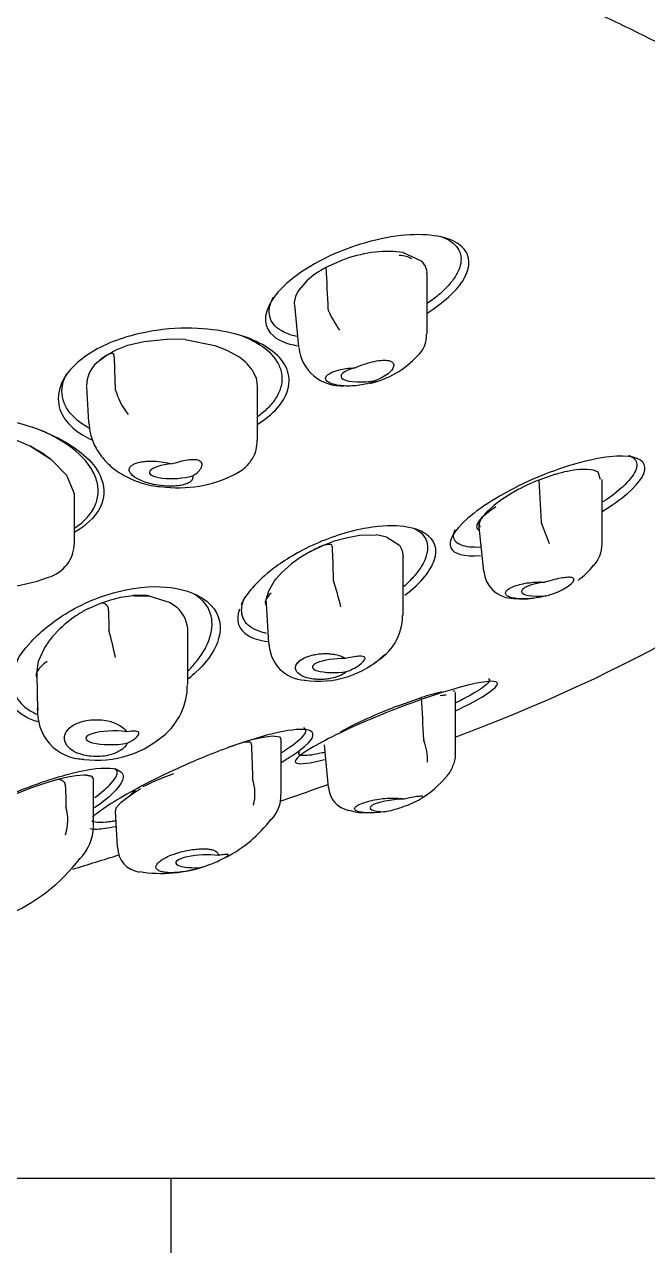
# Model space of a CAD drawing. Header units: millimetres. Extents: x -3207095 to 15275363, y 3702017 to 4798027.
# Drawn here: x 700907.04 to 700909.91, y 4471215.87 to 4471221.49 of the extents above; entities that cross this region are included whole.
import ezdxf

# ---------------------------------------------------------------- set-up
doc = ezdxf.new("R2010")
doc.units = ezdxf.units.MM
doc.linetypes.add('DUZ', pattern=[500, 500])
doc.layers.get('0').update_dxf_attribs({"color": 1, "linetype": 'DUZ'})
doc.layers.add('a_seramik', color=241, linetype='Continuous')
doc.layers.add('a_vitrifiye', color=195, linetype='Continuous')

# ---------------------------------------------------------------- blocks, each defined once
blk = doc.blocks.new('TEPEDUS')
for p, q in [((38639.113, -2201.558), (38638.922, -2201.577)), ((38639.21, -2201.556), (38639.113, -2201.558)), ((38639.298, -2201.558), (38639.21, -2201.556)), ((38639.461, -2201.577), (38639.298, -2201.558)), ((38639.796, -2201.733), (38639.461, -2201.577)), ((38638.421, -2201.706), (38638.137, -2201.835)), ((38639.852, -2201.813), (38639.796, -2201.733)), ((38639.877, -2201.906), (38639.852, -2201.813)), ((38639.871, -2201.931), (38639.877, -2201.906)), ((38639.878, -2202.977), (38639.878, -2201.931)), ((38637.671, -2202.224), (38637.655, -2202.249)), ((38637.809, -2202.064), (38637.671, -2202.224)), ((38637.615, -2202.334), (38637.593, -2202.435)), ((38637.655, -2202.249), (38637.615, -2202.334)), ((38637.594, -2202.477), (38637.666, -2203.197)), ((38638.173, -2202.554), (38638.176, -2202.569)), ((38635.004, -2203.104), (38635.399, -2203.064)), ((38635.714, -2203.074), (38635.399, -2203.064)), ((38635.714, -2203.074), (38636.227, -2203.177)), ((38634.353, -2203.346), (38634.529, -2203.249)), ((38634.529, -2203.249), (38634.73, -2203.172)), ((38634.73, -2203.172), (38635.004, -2203.104)), ((38636.227, -2203.177), (38636.434, -2203.257)), ((38636.434, -2203.257), (38636.611, -2203.354)), ((38634.196, -2203.47), (38634.353, -2203.346)), ((38636.866, -2203.593), (38636.936, -2203.737)), ((38634.017, -2203.878), (38634.053, -2204.5)), ((38634.509, -2203.925), (38634.51, -2203.934)), ((38636.936, -2203.737), (38636.953, -2203.872)), ((38636.957, -2204.811), (38636.957, -2203.872)), ((38632.611, -2204.718), (38633.052, -2204.909)), ((38633.052, -2204.909), (38633.365, -2205.105)), ((38633.365, -2205.105), (38633.408, -2205.138)), ((38633.408, -2205.138), (38633.67, -2205.407)), ((38642.089, -2205.391), (38641.803, -2205.49)), ((38642.636, -2205.307), (38642.505, -2205.309)), ((38642.695, -2205.312), (38642.636, -2205.307)), ((38642.745, -2205.322), (38642.695, -2205.312)), ((38642.824, -2205.354), (38642.745, -2205.322)), ((38642.863, -2205.478), (38642.824, -2205.354)), ((38633.67, -2205.407), (38633.806, -2205.719)), ((38641.803, -2205.49), (38641.841, -2206.213)), ((38642.891, -2206.585), (38642.891, -2205.478)), ((38633.811, -2205.799), (38633.811, -2205.787)), ((38633.811, -2206.573), (38633.811, -2205.812)), ((38641.397, -2205.682), (38641.167, -2205.823)), ((38641.033, -2205.923), (38640.927, -2206.018)), ((38641.135, -2205.846), (38641.033, -2205.923)), ((38641.167, -2205.823), (38641.135, -2205.846)), ((38640.765, -2206.203), (38640.788, -2206.303)), ((38641.841, -2206.213), (38641.845, -2206.229)), ((38638.484, -2206.482), (38638.717, -2206.44)), ((38638.717, -2206.44), (38639, -2206.435)), ((38639.183, -2206.471), (38639, -2206.435)), ((38640.767, -2206.299), (38640.85, -2207.058)), ((38637.869, -2206.72), (38638.085, -2206.615)), ((38638.085, -2206.615), (38638.286, -2206.538)), ((38638.286, -2206.538), (38638.484, -2206.482)), ((38639.183, -2206.471), (38639.401, -2206.61)), ((38639.401, -2206.61), (38639.451, -2206.704)), ((38639.451, -2206.704), (38639.467, -2206.811)), ((38639.467, -2207.819), (38639.467, -2206.807)), ((38637.154, -2207.394), (38637.253, -2207.226)), ((38637.253, -2207.226), (38637.283, -2207.187)), ((38637.283, -2207.187), (38637.372, -2207.087)), ((38638.264, -2207.212), (38638.265, -2207.221)), ((38634.604, -2207.506), (38634.813, -2207.478)), ((38635.086, -2207.482), (38635.454, -2207.594)), ((38637.11, -2207.546), (38637.154, -2207.394)), ((38634.049, -2207.702), (38634.262, -2207.606)), ((38634.049, -2207.702), (38634.262, -2207.606)), ((38634.262, -2207.606), (38634.435, -2207.548)), ((38634.435, -2207.548), (38634.604, -2207.506)), ((38635.454, -2207.594), (38635.571, -2207.678)), ((38637.108, -2207.614), (38637.151, -2208.297)), ((38637.114, -2207.614), (38637.11, -2207.546)), ((38633.432, -2208.183), (38633.558, -2208.048)), ((38634.401, -2208.073), (38634.401, -2208.074)), ((38635.76, -2208.996), (38635.76, -2208.109)), ((38633.192, -2208.607), (38633.29, -2208.384)), ((38633.159, -2208.811), (38633.192, -2208.607)), ((38633.159, -2208.835), (38633.17, -2209.44)), ((38640.347, -2209.119), (38640.326, -2209.114)), ((38640.361, -2209.129), (38640.347, -2209.119)), ((38640.365, -2210.199), (38640.365, -2209.145)), ((38639.363, -2209.38), (38639.649, -2209.276)), ((38639.649, -2209.276), (38639.784, -2209.231)), ((38638.583, -2209.719), (38638.381, -2209.826)), ((38636.456, -2210.087), (38636.698, -2210.005)), ((38636.893, -2209.949), (38637.058, -2209.911)), ((38637.058, -2209.911), (38637.216, -2209.889)), ((38637.216, -2209.889), (38637.342, -2209.905)), ((38637.364, -2209.946), (38637.342, -2209.905)), ((38637.368, -2210.894), (38637.368, -2209.946)), ((38639.82, -2209.958), (38639.823, -2209.974)), ((38638.104, -2210.045), (38638.177, -2210.776)), ((38633.284, -2210.708), (38633.525, -2210.636)), ((38633.284, -2210.708), (38633.525, -2210.636)), ((38633.525, -2210.636), (38633.693, -2210.595)), ((38633.693, -2210.595), (38633.834, -2210.57)), ((38633.834, -2210.57), (38633.976, -2210.559)), ((38633.976, -2210.559), (38634.102, -2210.584)), ((38634.102, -2210.584), (38633.976, -2210.559)), ((38634.102, -2210.584), (38634.139, -2210.641)), ((38634.139, -2211.44), (38634.139, -2210.644)), ((38636.874, -2210.62), (38636.875, -2210.629)), ((38632.546, -2210.991), (38633.059, -2210.786)), ((38633.059, -2210.786), (38633.284, -2210.708)), ((38634.755, -2210.921), (38634.946, -2210.796)), ((38634.528, -2211.126), (38634.614, -2211.031)), ((38634.614, -2211.031), (38634.755, -2210.921)), ((38633.662, -2211.117), (38633.662, -2211.119)), ((38634.509, -2211.178), (38634.546, -2211.805)), ((38634.518, -2211.178), (38634.527, -2211.128)), ((38634.527, -2211.128), (38634.528, -2211.126))]:
    blk.add_line(p, q)
for centre, radius, start, end in [((38639.287, -2204.027), 2.477, 98.4749, 110.4664), ((38638.875, -2203.239), 1.587, 117.7105, 132.1974), ((39240.325, -2172.343), 602.91, 182.803777, 182.872203), ((38639.778, -2201.869), 1.748, 203.6252, 216.5209), ((38639.441, -2203.023), 0.427, 309.2749, 6.0343), ((38638.406, -2203.128), 0.742, 186.1655, 273.6472), ((38634.543, -2203.866), 0.526, 131.1321, 180.6046), ((38635.387, -2204.808), 1.791, 125.2675, 131.6601), ((38636.14, -2204.112), 0.892, 35.5365, 58.1592), ((38636.144, -2204.108), 0.887, 35.4676, 58.2281), ((38638.529, -2202.258), 1.613, 283.1061, 317.4103), ((38635.845, -2203.519), 1.398, 197.2894, 217.2273), ((38631.738, -2207.333), 2.757, 52.7227, 61.5292), ((38635.604, -2203.503), 2.12, 261.6692, 297.5705), ((38642.707, -2207.428), 2.128, 95.4476, 106.8804), ((38643.086, -2208.732), 3.487, 111.5869, 118.9616), ((38637.971, -2207.952), 4.24, 18.7838, 23.9683), ((38633.189, -2206.568), 0.618, 285.8242, 359.9377), ((38651.74, -2234.916), 31.423, 115.7573, 116.1946), ((38642.33, -2206.586), 0.56, 317.1613, 359.8844), ((38638.859, -2208.581), 2.107, 118.0127, 134.8736), ((38641.355, -2207.022), 0.5, 183.9926, 266.6917), ((38641.541, -2205.987), 1.545, 307.3655, 321.1846), ((38632.37, -2204.574), 2.77, 257.4311, 290.9638), ((38633.608, -2208.783), 4.913, 13.1068, 18.5403), ((38634.928, -2208.917), 1.444, 83.7137, 94.5909), ((38634.979, -2205.519), 1.965, 265.1592, 273.1454), ((38635.053, -2209.66), 2.202, 117.1565, 122.3093), ((38635.19, -2208.103), 0.572, 359.8622, 48.1089), ((38641.528, -2205.933), 1.6, 262.4232, 276.4904), ((38634.951, -2209.508), 2.018, 122.1658, 133.6535), ((38638.521, -2207.809), 0.937, 299.1655, 359.2834), ((38627.719, -2209.927), 6.934, 11.5317, 15.4954), ((38634.505, -2209.089), 1.405, 139.822, 149.8957), ((38637.808, -2208.282), 0.652, 180.9875, 267.131), ((38638.015, -2207.322), 1.628, 261.0955, 314.1849), ((38633.757, -2208.826), 0.598, 178.5942, 180.9379), ((38634.625, -2209.018), 1.127, 308.9475, 0.4961), ((38640.949, -2212.781), 3.737, 102.6062, 108.1658), ((38642.569, -2217.796), 9.006, 110.8538, 116.2641), ((37831.436, -2248.975), 809.325, 2.763308, 2.81482), ((38633.986, -2209.482), 0.812, 174.753, 268.7058), ((38604.465, -2116.577), 100, 291.03833, 291.32915), ((38634.196, -2208.553), 1.757, 259.3615, 310.3032), ((38639.038, -2210.294), 0.848, 356.8174, 22.1914), ((38636.137, -2210.878), 0.779, 344.6508, 18.6303), ((38638.972, -2209.593), 1.59, 299.1075, 322.1183), ((38604.465, -2116.577), 100, 289.20877, 289.69837), ((38638.61, -2210.753), 0.427, 182.865, 259.4578), ((38636.77, -2210.915), 0.593, 315.3485, 1.8148), ((38632.887, -2211.344), 0.807, 342.2418, 16.2246), ((38638.798, -2210.366), 0.845, 251.734, 275.8831), ((38633.338, -2211.439), 0.797, 314.9553, 359.2296), ((38635.308, -2209.883), 2.373, 297.9448, 322.5956), ((38634.983, -2211.804), 0.432, 180.1691, 262.2868), ((38631.45, -2210.13), 3.084, 261.9542, 322.8777), ((38604.465, -2116.577), 100, 287.0479, 287.52122), ((38635.308, -2209.883), 2.373, 260.7389, 288.9032)]:
    blk.add_arc(centre, radius, start, end)
for centre, major_axis, ratio, start_param, end_param in [((38638.66, -2202.196), (1.035, 0.426), 0.371342, 0.27179, 0.637061), ((38638.85, -2203.66), (0.453, 0.046), 0.297662, 2.037147, 5.010306), ((38635.551, -2205.335), (0.453, 0.026), 0.28185, 1.683517, 5.388394), ((38604.465, -2203.488), (43.637, 0), 0.258819, -0.585349, -0.197413), ((38641.772, -2205.883), (1.036, 0.432), 0.236819, 2.219594, 3.3285), ((38641.954, -2207.36), (0.453, 0.049), 0.259163, 1.64436, 4.617519), ((38638.23, -2207.201), (1.133, 0.421), 0.239271, 2.626026, 3.22801), ((38634.402, -2208.462), (1.25, 0.406), 0.241609, 2.505024, 3.204778), ((38638.357, -2208.68), (0.453, 0.029), 0.259365, 1.290217, 4.995093), ((38639.197, -2209.594), (1.046, 0.387), 0.104826, 0.234314, 0.486222), ((38634.459, -2209.923), (0.456, 0.008), 0.259074, 1.002785, 5.30595), ((38635.901, -2210.561), (1.14, 0.377), 0.120338, -4.406882, -3.817217), ((38635.901, -2210.561), (1.14, 0.377), 0.120338, 2.676123, 3.118586), ((38639.351, -2211.086), (0.453, 0.045), 0.220397, 1.255809, 4.228968), ((38636.003, -2212.048), (0.453, 0.027), 0.236724, 0.899409, 4.604286)]:
    blk.add_ellipse(centre, major_axis=major_axis, ratio=ratio, start_param=start_param, end_param=end_param)
for points, knots in [([(38560.515, -2202.905), (38560.517, -2202.816), (38560.524, -2202.591), (38560.597, -2202.181), (38560.763, -2201.706), (38561.012, -2201.229), (38561.342, -2200.755), (38561.752, -2200.285), (38562.241, -2199.819), (38562.81, -2199.358), (38563.457, -2198.901), (38564.182, -2198.452), (38564.984, -2198.009), (38565.86, -2197.575), (38566.81, -2197.15), (38567.832, -2196.736), (38568.923, -2196.333), (38570.082, -2195.942), (38571.307, -2195.564), (38572.595, -2195.2), (38573.943, -2194.85), (38575.349, -2194.516), (38576.811, -2194.198), (38578.325, -2193.896), (38579.889, -2193.611), (38581.5, -2193.345), (38583.154, -2193.096), (38584.848, -2192.866), (38586.58, -2192.656), (38588.346, -2192.465), (38590.142, -2192.294), (38591.965, -2192.143), (38593.812, -2192.013), (38595.679, -2191.904), (38597.563, -2191.816), (38599.46, -2191.749), (38601.367, -2191.703), (38603.279, -2191.679), (38605.193, -2191.677), (38607.107, -2191.696), (38609.015, -2191.736), (38610.914, -2191.798), (38612.802, -2191.881), (38614.673, -2191.985), (38616.526, -2192.11), (38618.355, -2192.256), (38620.158, -2192.422), (38621.931, -2192.608), (38623.672, -2192.814), (38625.376, -2193.039), (38627.04, -2193.283), (38628.661, -2193.546), (38630.237, -2193.826), (38631.764, -2194.124), (38633.239, -2194.439), (38634.659, -2194.769), (38636.022, -2195.116), (38637.325, -2195.476), (38638.565, -2195.851), (38639.741, -2196.24), (38640.849, -2196.64), (38641.888, -2197.052), (38642.856, -2197.475), (38643.751, -2197.908), (38644.571, -2198.349), (38645.314, -2198.797), (38645.979, -2199.252), (38646.566, -2199.713), (38647.072, -2200.176), (38647.5, -2200.644), (38647.84, -2201.108), (38648.061, -2201.479), (38648.133, -2201.67), (38648.153, -2201.722)], [0, 0, 0, 0, 0.007517, 0.022303, 0.03701, 0.051568, 0.065983, 0.080301, 0.094565, 0.108806, 0.123041, 0.137278, 0.151523, 0.165777, 0.180042, 0.194316, 0.208599, 0.222889, 0.237186, 0.251488, 0.265795, 0.280106, 0.29442, 0.308738, 0.323057, 0.337379, 0.351703, 0.366028, 0.380355, 0.394683, 0.409012, 0.423341, 0.437672, 0.452003, 0.466334, 0.480666, 0.494998, 0.50933, 0.523662, 0.537995, 0.552327, 0.566659, 0.580991, 0.595323, 0.609654, 0.623985, 0.638315, 0.652644, 0.666973, 0.6813, 0.695626, 0.709951, 0.724274, 0.738595, 0.752915, 0.767231, 0.781545, 0.795855, 0.810161, 0.824462, 0.838757, 0.853047, 0.867328, 0.881601, 0.895864, 0.910117, 0.924359, 0.938592, 0.952821, 0.967052, 0.981301, 0.995595, 1, 1, 1, 1]), ([(38639.881, -2202.617), (38640.157, -2202.442), (38640.372, -2202.248), (38640.652, -2201.82), (38640.629, -2201.606), (38640.3, -2201.323), (38639.986, -2201.25), (38639.176, -2201.295), (38638.658, -2201.422), (38638.193, -2201.64)], [0.537791, 0.537791, 0.537791, 0.537791, 0.625, 0.625, 0.75, 0.75, 0.875, 0.875, 1, 1, 1, 1]), ([(38640.098, -2201.296), (38640.158, -2201.315), (38640.211, -2201.338), (38640.362, -2201.428), (38640.428, -2201.51), (38640.476, -2201.703), (38640.458, -2201.813), (38640.368, -2201.987), (38640.327, -2202.046), (38640.228, -2202.165), (38640.169, -2202.225), (38640.037, -2202.34), (38639.965, -2202.396), (38639.886, -2202.449)], [0.2224685, 0.2224685, 0.2224685, 0.2224685, 0.25, 0.25, 0.3125, 0.3125, 0.375, 0.375, 0.40625, 0.40625, 0.4375, 0.4375, 0.4673872, 0.4673872, 0.4673872, 0.4673872]), ([(38638.193, -2201.64), (38637.728, -2201.858), (38637.367, -2202.146), (38637.043, -2202.655), (38637.067, -2202.87), (38637.326, -2203.092), (38637.465, -2203.149), (38637.641, -2203.179)], [0, 0, 0, 0, 0.125, 0.125, 0.25, 0.25, 0.3205827, 0.3205827, 0.3205827, 0.3205827]), ([(38637.637, -2203.02), (38637.53, -2202.997), (38637.439, -2202.963), (38637.261, -2202.858), (38637.195, -2202.775), (38637.147, -2202.583), (38637.165, -2202.472), (38637.227, -2202.353), (38637.229, -2202.35), (38637.231, -2202.346)], [0.7062213, 0.7062213, 0.7062213, 0.7062213, 0.75, 0.75, 0.8125, 0.8125, 0.875, 0.875, 0.8768487, 0.8768487, 0.8768487, 0.8768487]), ([(38636.965, -2204.528), (38637.129, -2204.423), (38637.253, -2204.312), (38637.458, -2204.055), (38637.501, -2203.917), (38637.508, -2203.543), (38637.347, -2203.343), (38636.839, -2203.035), (38636.485, -2202.921), (38635.778, -2202.87), (38635.513, -2202.874), (38634.927, -2202.957), (38634.596, -2203.043), (38634.307, -2203.181)], [0.5194501, 0.5194501, 0.5194501, 0.5194501, 0.5625, 0.5625, 0.625, 0.625, 0.75, 0.75, 0.875, 0.875, 0.9375, 0.9375, 1, 1, 1, 1]), ([(38636.686, -2203.006), (38636.784, -2203.043), (38636.873, -2203.086), (38637.11, -2203.226), (38637.228, -2203.338), (38637.335, -2203.521), (38637.359, -2203.585), (38637.382, -2203.715), (38637.382, -2203.781), (38637.357, -2203.914), (38637.332, -2203.98), (38637.259, -2204.111), (38637.211, -2204.175), (38637.099, -2204.292), (38637.037, -2204.346), (38636.966, -2204.397)], [0.2182192, 0.2182192, 0.2182192, 0.2182192, 0.25, 0.25, 0.3125, 0.3125, 0.34375, 0.34375, 0.375, 0.375, 0.40625, 0.40625, 0.4375, 0.4375, 0.4660048, 0.4660048, 0.4660048, 0.4660048]), ([(38634.307, -2203.181), (38634.017, -2203.32), (38633.81, -2203.492), (38633.572, -2203.81), (38633.53, -2203.956), (38633.53, -2204.35), (38633.693, -2204.558), (38633.999, -2204.744), (38634.054, -2204.773), (38634.113, -2204.8)], [0, 0, 0, 0, 0.0625, 0.0625, 0.125, 0.125, 0.25, 0.25, 0.2750643, 0.2750643, 0.2750643, 0.2750643]), ([(38634.353, -2203.346), (38634.359, -2203.342), (38634.364, -2203.339), (38634.37, -2203.336), (38634.394, -2203.324), (38634.42, -2203.315), (38634.447, -2203.31), (38634.453, -2203.309), (38634.459, -2203.309), (38634.465, -2203.31), (38634.467, -2203.31), (38634.469, -2203.311), (38634.471, -2203.311), (38634.473, -2203.312), (38634.475, -2203.314), (38634.476, -2203.316), (38634.478, -2203.318), (38634.479, -2203.32), (38634.48, -2203.322), (38634.491, -2203.347), (38634.489, -2203.376), (38634.491, -2203.403), (38634.492, -2203.431), (38634.494, -2203.458), (38634.495, -2203.486), (38634.5, -2203.632), (38634.504, -2203.779), (38634.509, -2203.925)], [0, 0, 0, 0, 0.029376, 0.029376, 0.029376, 0.145033, 0.145033, 0.145033, 0.170358, 0.170358, 0.170358, 0.179416, 0.179416, 0.179416, 0.188526, 0.188526, 0.188526, 0.199423, 0.199423, 0.199423, 0.309169, 0.309169, 0.309169, 0.418305, 0.418305, 0.418305, 1, 1, 1, 1]), ([(38638.634, -2203.56), (38638.646, -2203.554), (38638.658, -2203.549), (38638.671, -2203.544), (38638.717, -2203.524), (38638.767, -2203.505), (38638.817, -2203.489), (38638.868, -2203.473), (38638.92, -2203.459), (38638.97, -2203.448), (38639.019, -2203.438), (38639.068, -2203.431), (38639.11, -2203.429), (38639.152, -2203.427), (38639.189, -2203.429), (38639.219, -2203.436), (38639.248, -2203.442), (38639.27, -2203.453), (38639.285, -2203.468), (38639.299, -2203.482), (38639.305, -2203.501), (38639.304, -2203.521), (38639.303, -2203.541), (38639.294, -2203.564), (38639.278, -2203.588), (38639.262, -2203.612), (38639.237, -2203.638), (38639.206, -2203.662), (38639.174, -2203.688), (38639.135, -2203.712), (38639.091, -2203.734), (38639.062, -2203.749), (38639.03, -2203.763), (38638.996, -2203.775)], [0, 0, 0, 0, 0.027279, 0.027279, 0.027279, 0.129389, 0.129389, 0.129389, 0.233218, 0.233218, 0.233218, 0.337339, 0.337339, 0.337339, 0.438971, 0.438971, 0.438971, 0.536201, 0.536201, 0.536201, 0.630733, 0.630733, 0.630733, 0.72657, 0.72657, 0.72657, 0.826339, 0.826339, 0.826339, 0.929581, 0.929581, 0.929581, 1, 1, 1, 1]), ([(38634.06, -2204.599), (38634.046, -2204.591), (38634.033, -2204.583), (38633.863, -2204.482), (38633.744, -2204.37), (38633.638, -2204.187), (38633.614, -2204.123), (38633.59, -2203.993), (38633.59, -2203.927), (38633.615, -2203.795), (38633.64, -2203.73), (38633.675, -2203.665)], [0.7446965, 0.7446965, 0.7446965, 0.7446965, 0.75, 0.75, 0.8125, 0.8125, 0.84375, 0.84375, 0.875, 0.875, 0.9058448, 0.9058448, 0.9058448, 0.9058448]), ([(38638.996, -2203.775), (38638.993, -2203.777), (38638.989, -2203.779), (38638.985, -2203.781), (38638.957, -2203.797), (38638.919, -2203.812), (38638.876, -2203.825), (38638.838, -2203.836), (38638.794, -2203.846), (38638.75, -2203.854), (38638.707, -2203.861), (38638.662, -2203.866), (38638.618, -2203.869), (38638.573, -2203.872), (38638.528, -2203.873), (38638.485, -2203.872), (38638.439, -2203.871), (38638.395, -2203.867), (38638.355, -2203.861), (38638.31, -2203.854), (38638.271, -2203.845), (38638.239, -2203.834), (38638.202, -2203.821), (38638.174, -2203.806), (38638.155, -2203.788), (38638.136, -2203.77), (38638.128, -2203.75), (38638.133, -2203.728), (38638.138, -2203.708), (38638.155, -2203.687), (38638.185, -2203.666), (38638.207, -2203.652), (38638.236, -2203.637), (38638.27, -2203.624), (38638.305, -2203.611), (38638.346, -2203.599), (38638.39, -2203.589), (38638.431, -2203.58), (38638.475, -2203.573), (38638.52, -2203.568), (38638.558, -2203.564), (38638.597, -2203.561), (38638.634, -2203.56)], [0, 0, 0, 0, 0.009825, 0.009825, 0.009825, 0.086659, 0.086659, 0.086659, 0.154849, 0.154849, 0.154849, 0.219171, 0.219171, 0.219171, 0.285791, 0.285791, 0.285791, 0.359482, 0.359482, 0.359482, 0.443679, 0.443679, 0.443679, 0.539154, 0.539154, 0.539154, 0.641091, 0.641091, 0.641091, 0.738444, 0.738444, 0.738444, 0.808507, 0.808507, 0.808507, 0.878915, 0.878915, 0.878915, 0.943968, 0.943968, 0.943968, 1, 1, 1, 1]), ([(38630.274, -2206.298), (38629.977, -2206.108), (38629.763, -2205.873), (38629.664, -2205.433), (38629.671, -2205.267), (38629.862, -2204.907), (38630.079, -2204.691), (38630.825, -2204.396), (38631.234, -2204.351), (38631.907, -2204.341), (38632.201, -2204.374), (38632.988, -2204.518), (38633.396, -2204.678), (38634.019, -2205.061), (38634.241, -2205.288), (38634.331, -2205.698), (38634.32, -2205.847), (38634.151, -2206.128), (38634.021, -2206.263), (38633.817, -2206.386)], [0.2541264, 0.2541264, 0.2541264, 0.2541264, 0.375, 0.375, 0.4375, 0.4375, 0.5, 0.5, 0.5625, 0.5625, 0.625, 0.625, 0.75, 0.75, 0.875, 0.875, 0.9375, 0.9375, 0.9820865, 0.9820865, 0.9820865, 0.9820865]), ([(38634.056, -2204.5), (38634.063, -2204.574), (38634.078, -2204.72), (38634.175, -2204.952), (38634.332, -2205.168), (38634.552, -2205.357), (38634.83, -2205.501), (38635.096, -2205.587), (38635.264, -2205.601), (38635.319, -2205.605)], [0, 0, 0, 0, 0.102298, 0.241813, 0.390078, 0.554199, 0.732168, 0.926815, 1, 1, 1, 1]), ([(38633.817, -2206.31), (38633.827, -2206.303), (38633.837, -2206.297), (38633.887, -2206.261), (38633.925, -2206.231), (38633.993, -2206.17), (38634.024, -2206.138), (38634.107, -2206.038), (38634.149, -2205.968), (38634.204, -2205.823), (38634.218, -2205.748), (38634.216, -2205.595), (38634.2, -2205.518), (38634.141, -2205.364), (38634.098, -2205.287), (38633.927, -2205.062), (38633.759, -2204.92), (38633.454, -2204.738), (38633.349, -2204.685), (38633.237, -2204.636)], [0.027478, 0.027478, 0.027478, 0.027478, 0.03125, 0.03125, 0.046875, 0.046875, 0.0625, 0.0625, 0.09375, 0.09375, 0.125, 0.125, 0.15625, 0.15625, 0.1875, 0.1875, 0.25, 0.25, 0.2787992, 0.2787992, 0.2787992, 0.2787992]), ([(38636.502, -2205.422), (38636.502, -2205.422), (38636.527, -2205.412), (38636.594, -2205.379), (38636.718, -2205.305), (38636.854, -2205.173), (38636.947, -2204.98), (38636.951, -2204.869), (38636.952, -2204.811)], [0, 0, 0, 0, 0.001218, 0.084593, 0.246806, 0.52839, 0.793214, 1, 1, 1, 1]), ([(38635.84, -2205.418), (38635.847, -2205.439), (38635.847, -2205.461), (38635.836, -2205.482), (38635.829, -2205.495), (38635.818, -2205.508), (38635.802, -2205.521), (38635.785, -2205.533), (38635.762, -2205.546), (38635.732, -2205.557), (38635.712, -2205.565), (38635.687, -2205.572), (38635.661, -2205.577), (38635.634, -2205.583), (38635.604, -2205.587), (38635.573, -2205.59), (38635.544, -2205.593), (38635.514, -2205.595), (38635.485, -2205.595), (38635.439, -2205.596), (38635.394, -2205.594), (38635.353, -2205.591), (38635.285, -2205.585), (38635.224, -2205.575), (38635.169, -2205.564), (38635.074, -2205.544), (38634.995, -2205.517), (38634.932, -2205.488), (38634.865, -2205.457), (38634.813, -2205.422), (38634.782, -2205.385), (38634.76, -2205.359), (38634.748, -2205.332), (38634.751, -2205.304), (38634.753, -2205.286), (38634.763, -2205.266), (38634.783, -2205.247), (38634.797, -2205.235), (38634.815, -2205.223), (38634.839, -2205.212), (38634.858, -2205.203), (38634.882, -2205.195), (38634.908, -2205.188), (38634.935, -2205.181), (38634.966, -2205.175), (38634.999, -2205.171), (38635.027, -2205.168), (38635.057, -2205.166), (38635.087, -2205.164), (38635.129, -2205.163), (38635.171, -2205.164), (38635.21, -2205.166), (38635.271, -2205.17), (38635.329, -2205.177), (38635.38, -2205.186), (38635.42, -2205.193), (38635.458, -2205.202), (38635.492, -2205.211)], [0, 0, 0, 0, 0.068768, 0.068768, 0.068768, 0.108445, 0.108445, 0.108445, 0.148669, 0.148669, 0.148669, 0.176213, 0.176213, 0.176213, 0.203883, 0.203883, 0.203883, 0.230171, 0.230171, 0.230171, 0.271552, 0.271552, 0.271552, 0.339113, 0.339113, 0.339113, 0.457551, 0.457551, 0.457551, 0.584507, 0.584507, 0.584507, 0.671712, 0.671712, 0.671712, 0.731303, 0.731303, 0.731303, 0.769229, 0.769229, 0.769229, 0.798889, 0.798889, 0.798889, 0.828831, 0.828831, 0.828831, 0.855141, 0.855141, 0.855141, 0.893025, 0.893025, 0.893025, 0.952889, 0.952889, 0.952889, 1, 1, 1, 1]), ([(38635.84, -2205.418), (38635.861, -2205.407), (38635.88, -2205.394), (38635.897, -2205.382), (38635.93, -2205.357), (38635.957, -2205.331), (38635.975, -2205.305), (38635.994, -2205.279), (38636.004, -2205.252), (38636.005, -2205.229), (38636.006, -2205.207), (38635.998, -2205.187), (38635.981, -2205.172), (38635.966, -2205.159), (38635.943, -2205.149), (38635.915, -2205.144), (38635.887, -2205.139), (38635.853, -2205.138), (38635.816, -2205.141), (38635.778, -2205.144), (38635.734, -2205.15), (38635.689, -2205.16), (38635.641, -2205.169), (38635.59, -2205.182), (38635.54, -2205.197), (38635.524, -2205.201), (38635.508, -2205.206), (38635.492, -2205.211)], [0, 0, 0, 0, 0.068486, 0.068486, 0.068486, 0.201821, 0.201821, 0.201821, 0.337135, 0.337135, 0.337135, 0.46705, 0.46705, 0.46705, 0.587439, 0.587439, 0.587439, 0.704615, 0.704615, 0.704615, 0.827444, 0.827444, 0.827444, 0.958845, 0.958845, 0.958845, 1, 1, 1, 1]), ([(38642.893, -2206.029), (38643.063, -2205.926), (38643.209, -2205.822), (38643.569, -2205.515), (38643.668, -2205.336), (38643.565, -2205.106), (38643.36, -2205.052), (38642.677, -2205.126), (38642.187, -2205.264), (38641.238, -2205.678), (38640.828, -2205.93), (38640.333, -2206.36), (38640.235, -2206.539), (38640.288, -2206.655)], [0.3186632, 0.3186632, 0.3186632, 0.3186632, 0.375, 0.375, 0.5, 0.5, 0.625, 0.625, 0.75, 0.75, 0.875, 0.875, 1, 1, 1, 1]), ([(38643.352, -2205.065), (38643.353, -2205.066), (38643.354, -2205.066), (38643.438, -2205.098), (38643.484, -2205.15), (38643.493, -2205.285), (38643.456, -2205.369), (38643.307, -2205.556), (38643.194, -2205.66), (38643.006, -2205.799), (38642.957, -2205.833), (38642.906, -2205.867)], [0.1867528, 0.1867528, 0.1867528, 0.1867528, 0.1875, 0.1875, 0.25, 0.25, 0.3125, 0.3125, 0.375, 0.375, 0.3949741, 0.3949741, 0.3949741, 0.3949741]), ([(38640.927, -2206.018), (38640.911, -2206.034), (38640.879, -2206.068), (38640.84, -2206.115), (38640.81, -2206.16), (38640.787, -2206.203), (38640.773, -2206.243), (38640.767, -2206.277), (38640.767, -2206.297), (38640.768, -2206.305)], [0, 0, 0, 0, 0.109099, 0.2194683, 0.3308104, 0.4427961, 0.5550759, 0.6672905, 0.7504885, 0.7504885, 0.7504885, 0.7504885]), ([(38639.493, -2207.472), (38639.793, -2207.245), (38639.941, -2207.045), (38640.067, -2206.679), (38640.019, -2206.52), (38639.76, -2206.354), (38639.641, -2206.311), (38639.315, -2206.269), (38639.108, -2206.27), (38638.573, -2206.361), (38638.242, -2206.461), (38637.661, -2206.721), (38637.421, -2206.87), (38636.926, -2207.244), (38636.757, -2207.454), (38636.676, -2207.635)], [0.386791, 0.386791, 0.386791, 0.386791, 0.5, 0.5, 0.625, 0.625, 0.6875, 0.6875, 0.75, 0.75, 0.8125, 0.8125, 0.875, 0.875, 0.9841878, 0.9841878, 0.9841878, 0.9841878]), ([(38639.628, -2206.309), (38639.672, -2206.327), (38639.711, -2206.35), (38639.83, -2206.44), (38639.879, -2206.527), (38639.893, -2206.731), (38639.858, -2206.847), (38639.747, -2207.03), (38639.701, -2207.092), (38639.596, -2207.211), (38639.54, -2207.267), (38639.478, -2207.322)], [0.1635225, 0.1635225, 0.1635225, 0.1635225, 0.1875, 0.1875, 0.25, 0.25, 0.3125, 0.3125, 0.34375, 0.34375, 0.3714567, 0.3714567, 0.3714567, 0.3714567]), ([(38640.792, -2206.646), (38640.657, -2206.652), (38640.547, -2206.64), (38640.386, -2206.58), (38640.34, -2206.528), (38640.333, -2206.425), (38640.342, -2206.385), (38640.362, -2206.342)], [0.6292981, 0.6292981, 0.6292981, 0.6292981, 0.6875, 0.6875, 0.75, 0.75, 0.7825218, 0.7825218, 0.7825218, 0.7825218]), ([(38638.085, -2206.615), (38638.092, -2206.612), (38638.099, -2206.61), (38638.106, -2206.607), (38638.135, -2206.598), (38638.166, -2206.592), (38638.196, -2206.59), (38638.203, -2206.59), (38638.21, -2206.59), (38638.216, -2206.592), (38638.219, -2206.592), (38638.221, -2206.593), (38638.223, -2206.594), (38638.225, -2206.595), (38638.227, -2206.597), (38638.229, -2206.599), (38638.23, -2206.601), (38638.232, -2206.603), (38638.233, -2206.606), (38638.244, -2206.631), (38638.243, -2206.661), (38638.245, -2206.688), (38638.246, -2206.716), (38638.248, -2206.743), (38638.249, -2206.771), (38638.255, -2206.918), (38638.259, -2207.065), (38638.264, -2207.212)], [0, 0, 0, 0, 0.029376, 0.029376, 0.029376, 0.145033, 0.145033, 0.145033, 0.170358, 0.170358, 0.170358, 0.179416, 0.179416, 0.179416, 0.188526, 0.188526, 0.188526, 0.199423, 0.199423, 0.199423, 0.309169, 0.309169, 0.309169, 0.418305, 0.418305, 0.418305, 1, 1, 1, 1]), ([(38641.924, -2207.481), (38641.919, -2207.483), (38641.913, -2207.485), (38641.908, -2207.486), (38641.864, -2207.498), (38641.815, -2207.509), (38641.764, -2207.517), (38641.719, -2207.524), (38641.671, -2207.529), (38641.625, -2207.532), (38641.582, -2207.535), (38641.539, -2207.535), (38641.5, -2207.534), (38641.459, -2207.533), (38641.422, -2207.529), (38641.389, -2207.524), (38641.353, -2207.519), (38641.323, -2207.511), (38641.298, -2207.502), (38641.271, -2207.492), (38641.251, -2207.479), (38641.239, -2207.466), (38641.226, -2207.45), (38641.223, -2207.433), (38641.231, -2207.416), (38641.238, -2207.397), (38641.258, -2207.377), (38641.289, -2207.358), (38641.319, -2207.339), (38641.36, -2207.321), (38641.411, -2207.304), (38641.447, -2207.293), (38641.489, -2207.282), (38641.533, -2207.273), (38641.578, -2207.263), (38641.627, -2207.256), (38641.674, -2207.251), (38641.719, -2207.246), (38641.764, -2207.244), (38641.806, -2207.243), (38641.842, -2207.243), (38641.877, -2207.244), (38641.908, -2207.247)], [0, 0, 0, 0, 0.009825, 0.009825, 0.009825, 0.086659, 0.086659, 0.086659, 0.154849, 0.154849, 0.154849, 0.219171, 0.219171, 0.219171, 0.285791, 0.285791, 0.285791, 0.359482, 0.359482, 0.359482, 0.443679, 0.443679, 0.443679, 0.539154, 0.539154, 0.539154, 0.641091, 0.641091, 0.641091, 0.738444, 0.738444, 0.738444, 0.808507, 0.808507, 0.808507, 0.878915, 0.878915, 0.878915, 0.943968, 0.943968, 0.943968, 1, 1, 1, 1]), ([(38641.924, -2207.481), (38641.957, -2207.473), (38641.991, -2207.463), (38642.023, -2207.452), (38642.073, -2207.436), (38642.123, -2207.416), (38642.168, -2207.395), (38642.213, -2207.373), (38642.255, -2207.35), (38642.289, -2207.327), (38642.324, -2207.305), (38642.353, -2207.282), (38642.372, -2207.261), (38642.392, -2207.241), (38642.403, -2207.223), (38642.406, -2207.208), (38642.409, -2207.194), (38642.404, -2207.182), (38642.392, -2207.175), (38642.379, -2207.167), (38642.359, -2207.163), (38642.334, -2207.162), (38642.307, -2207.161), (38642.274, -2207.164), (38642.236, -2207.169), (38642.197, -2207.174), (38642.152, -2207.183), (38642.105, -2207.194), (38642.056, -2207.205), (38642.004, -2207.218), (38641.953, -2207.233), (38641.938, -2207.238), (38641.923, -2207.242), (38641.908, -2207.247)], [0, 0, 0, 0, 0.066711, 0.066711, 0.066711, 0.169554, 0.169554, 0.169554, 0.27376, 0.27376, 0.27376, 0.377278, 0.377278, 0.377278, 0.47727, 0.47727, 0.47727, 0.57305, 0.57305, 0.57305, 0.667616, 0.667616, 0.667616, 0.764829, 0.764829, 0.764829, 0.866156, 0.866156, 0.866156, 0.970112, 0.970112, 0.970112, 1, 1, 1, 1]), ([(38632.671, -2209.03), (38632.687, -2208.812), (38632.794, -2208.563), (38633.206, -2208.119), (38633.381, -2207.962), (38633.782, -2207.713), (38633.942, -2207.627), (38634.302, -2207.478), (38634.507, -2207.415), (38635.062, -2207.302), (38635.337, -2207.316), (38635.75, -2207.388), (38635.899, -2207.451), (38636.238, -2207.67), (38636.329, -2207.862), (38636.299, -2208.288), (38636.185, -2208.527), (38635.859, -2208.835), (38635.816, -2208.873), (38635.769, -2208.911)], [0, 0, 0, 0, 0.125, 0.125, 0.1875, 0.1875, 0.21875, 0.21875, 0.25, 0.25, 0.3125, 0.3125, 0.375, 0.375, 0.5, 0.5, 0.625, 0.625, 0.6424579, 0.6424579, 0.6424579, 0.6424579]), ([(38635.767, -2208.769), (38635.825, -2208.711), (38635.878, -2208.65), (38635.984, -2208.514), (38636.033, -2208.438), (38636.149, -2208.21), (38636.185, -2208.061), (38636.167, -2207.79), (38636.113, -2207.668), (38635.976, -2207.526), (38635.927, -2207.487), (38635.87, -2207.453)], [0.1311879, 0.1311879, 0.1311879, 0.1311879, 0.15625, 0.15625, 0.1875, 0.1875, 0.25, 0.25, 0.3125, 0.3125, 0.3402159, 0.3402159, 0.3402159, 0.3402159]), ([(38634.262, -2207.606), (38634.284, -2207.597), (38634.308, -2207.605), (38634.349, -2207.626), (38634.369, -2207.641), (38634.387, -2207.684), (38634.389, -2207.707), (38634.393, -2207.752), (38634.394, -2207.775), (38634.398, -2207.889), (38634.399, -2207.981), (38634.401, -2208.073)], [0, 0, 0, 0, 0.125, 0.125, 0.25, 0.25, 0.375, 0.375, 0.5, 0.5, 1, 1, 1, 1]), ([(38637.117, -2208.128), (38637.07, -2208.118), (38637.026, -2208.106), (38636.925, -2208.07), (38636.872, -2208.043), (38636.743, -2207.944), (38636.694, -2207.857), (38636.682, -2207.679), (38636.7, -2207.595), (38636.741, -2207.506)], [0.6355831, 0.6355831, 0.6355831, 0.6355831, 0.65625, 0.65625, 0.6875, 0.6875, 0.75, 0.75, 0.7969643, 0.7969643, 0.7969643, 0.7969643]), ([(38636.647, -2207.712), (38636.582, -2207.909), (38636.628, -2208.064), (38636.878, -2208.215), (38636.989, -2208.251), (38637.141, -2208.266)], [0, 0, 0, 0, 0.125, 0.125, 0.1854024, 0.1854024, 0.1854024, 0.1854024]), ([(38638.49, -2208.785), (38638.468, -2208.805), (38638.439, -2208.825), (38638.399, -2208.845), (38638.376, -2208.856), (38638.35, -2208.867), (38638.319, -2208.877), (38638.287, -2208.887), (38638.251, -2208.897), (38638.211, -2208.904), (38638.183, -2208.909), (38638.153, -2208.913), (38638.122, -2208.916), (38638.091, -2208.919), (38638.06, -2208.92), (38638.03, -2208.92), (38638.001, -2208.92), (38637.973, -2208.918), (38637.948, -2208.916), (38637.908, -2208.912), (38637.872, -2208.906), (38637.841, -2208.899), (38637.792, -2208.888), (38637.753, -2208.873), (38637.722, -2208.857), (38637.668, -2208.829), (38637.638, -2208.796), (38637.624, -2208.763), (38637.609, -2208.728), (38637.612, -2208.69), (38637.636, -2208.653), (38637.652, -2208.627), (38637.678, -2208.601), (38637.718, -2208.576), (38637.746, -2208.558), (38637.78, -2208.541), (38637.823, -2208.525), (38637.851, -2208.516), (38637.882, -2208.506), (38637.918, -2208.498), (38637.946, -2208.492), (38637.977, -2208.486), (38638.009, -2208.482), (38638.042, -2208.479), (38638.076, -2208.476), (38638.109, -2208.475), (38638.138, -2208.475), (38638.167, -2208.475), (38638.193, -2208.477), (38638.231, -2208.48), (38638.266, -2208.485), (38638.296, -2208.49), (38638.343, -2208.5), (38638.382, -2208.512), (38638.413, -2208.525), (38638.438, -2208.536), (38638.458, -2208.547), (38638.475, -2208.559)], [0, 0, 0, 0, 0.068768, 0.068768, 0.068768, 0.108445, 0.108445, 0.108445, 0.148669, 0.148669, 0.148669, 0.176213, 0.176213, 0.176213, 0.203883, 0.203883, 0.203883, 0.230171, 0.230171, 0.230171, 0.271552, 0.271552, 0.271552, 0.339113, 0.339113, 0.339113, 0.457551, 0.457551, 0.457551, 0.584507, 0.584507, 0.584507, 0.671712, 0.671712, 0.671712, 0.731303, 0.731303, 0.731303, 0.769229, 0.769229, 0.769229, 0.798889, 0.798889, 0.798889, 0.828831, 0.828831, 0.828831, 0.855141, 0.855141, 0.855141, 0.893025, 0.893025, 0.893025, 0.952889, 0.952889, 0.952889, 1, 1, 1, 1]), ([(38638.49, -2208.785), (38638.516, -2208.776), (38638.54, -2208.766), (38638.564, -2208.755), (38638.609, -2208.735), (38638.651, -2208.712), (38638.687, -2208.689), (38638.722, -2208.665), (38638.752, -2208.641), (38638.773, -2208.619), (38638.793, -2208.598), (38638.806, -2208.578), (38638.81, -2208.563), (38638.813, -2208.549), (38638.809, -2208.538), (38638.797, -2208.53), (38638.786, -2208.523), (38638.767, -2208.52), (38638.744, -2208.52), (38638.718, -2208.519), (38638.687, -2208.522), (38638.651, -2208.527), (38638.612, -2208.532), (38638.568, -2208.54), (38638.521, -2208.55), (38638.506, -2208.553), (38638.491, -2208.556), (38638.475, -2208.559)], [0, 0, 0, 0, 0.068486, 0.068486, 0.068486, 0.201821, 0.201821, 0.201821, 0.337135, 0.337135, 0.337135, 0.46705, 0.46705, 0.46705, 0.587439, 0.587439, 0.587439, 0.704615, 0.704615, 0.704615, 0.827444, 0.827444, 0.827444, 0.958845, 0.958845, 0.958845, 1, 1, 1, 1]), ([(38632.84, -2208.561), (38632.767, -2208.709), (38632.734, -2208.854), (38632.752, -2209.121), (38632.805, -2209.243), (38632.947, -2209.391), (38633.004, -2209.434), (38633.103, -2209.489), (38633.137, -2209.506), (38633.173, -2209.52)], [0.6891942, 0.6891942, 0.6891942, 0.6891942, 0.75, 0.75, 0.8125, 0.8125, 0.84375, 0.84375, 0.8589285, 0.8589285, 0.8589285, 0.8589285]), ([(38640.379, -2209.455), (38640.558, -2209.369), (38640.708, -2209.29), (38641.048, -2209.087), (38641.141, -2208.99), (38640.981, -2208.931), (38640.713, -2208.973), (38640.296, -2209.097)], [0.6866613, 0.6866613, 0.6866613, 0.6866613, 0.75, 0.75, 0.875, 0.875, 1, 1, 1, 1]), ([(38640.931, -2208.902), (38640.951, -2208.912), (38640.956, -2208.927), (38640.932, -2208.982), (38640.875, -2209.033), (38640.683, -2209.159), (38640.549, -2209.234), (38640.383, -2209.317), (38640.38, -2209.319), (38640.376, -2209.321)], [0.1512463, 0.1512463, 0.1512463, 0.1512463, 0.1875, 0.1875, 0.25, 0.25, 0.3125, 0.3125, 0.3138131, 0.3138131, 0.3138131, 0.3138131]), ([(38633.184, -2209.649), (38633.095, -2209.625), (38633.021, -2209.594), (38632.74, -2209.433), (38632.655, -2209.249), (38632.671, -2209.03)], [0.8390951, 0.8390951, 0.8390951, 0.8390951, 0.875, 0.875, 1, 1, 1, 1]), ([(38640.296, -2209.097), (38639.879, -2209.22), (38639.354, -2209.414), (38638.461, -2209.792), (38638.098, -2209.971), (38637.648, -2210.242), (38637.556, -2210.335), (38637.695, -2210.382), (38637.859, -2210.362), (38638.11, -2210.299)], [0, 0, 0, 0, 0.125, 0.125, 0.25, 0.25, 0.375, 0.375, 0.4686505, 0.4686505, 0.4686505, 0.4686505]), ([(38634.716, -2210.016), (38634.69, -2210.07), (38634.642, -2210.125), (38634.487, -2210.199), (38634.42, -2210.223), (38634.232, -2210.251), (38634.113, -2210.248), (38633.857, -2210.204), (38633.776, -2210.151), (38633.665, -2210.049), (38633.639, -2209.994), (38633.632, -2209.887), (38633.649, -2209.833), (38633.747, -2209.726), (38633.818, -2209.669), (38634.068, -2209.614), (38634.186, -2209.606), (38634.378, -2209.626), (38634.45, -2209.647), (38634.614, -2209.714), (38634.669, -2209.766), (38634.703, -2209.819)], [0, 0, 0, 0, 0.125, 0.125, 0.1875, 0.1875, 0.25, 0.25, 0.375, 0.375, 0.5, 0.5, 0.625, 0.625, 0.75, 0.75, 0.8125, 0.8125, 0.875, 0.875, 1, 1, 1, 1]), ([(38634.716, -2210.016), (38634.778, -2209.988), (38634.83, -2209.955), (38634.901, -2209.894), (38634.92, -2209.865), (38634.917, -2209.825), (38634.896, -2209.814), (38634.82, -2209.807), (38634.766, -2209.811), (38634.703, -2209.819)], [0, 0, 0, 0, 0.25, 0.25, 0.5, 0.5, 0.75, 0.75, 1, 1, 1, 1]), ([(38637.376, -2210.34), (38637.439, -2210.303), (38637.497, -2210.268), (38637.79, -2210.076), (38637.932, -2209.941), (38637.905, -2209.812), (38637.854, -2209.781), (38637.607, -2209.776), (38637.402, -2209.804), (38637.116, -2209.881)], [0.7226079, 0.7226079, 0.7226079, 0.7226079, 0.75, 0.75, 0.875, 0.875, 0.9375, 0.9375, 1, 1, 1, 1]), ([(38637.751, -2209.747), (38637.758, -2209.75), (38637.763, -2209.753), (38637.786, -2209.772), (38637.792, -2209.792), (38637.78, -2209.841), (38637.763, -2209.87), (38637.675, -2209.971), (38637.57, -2210.055), (38637.411, -2210.16), (38637.395, -2210.17), (38637.378, -2210.18)], [0.1168659, 0.1168659, 0.1168659, 0.1168659, 0.125, 0.125, 0.15625, 0.15625, 0.1875, 0.1875, 0.25, 0.25, 0.256727, 0.256727, 0.256727, 0.256727]), ([(38637.116, -2209.881), (38636.829, -2209.957), (38636.497, -2210.073), (38635.918, -2210.3), (38635.659, -2210.415), (38634.977, -2210.736), (38634.638, -2210.926), (38634.278, -2211.161), (38634.182, -2211.231), (38634.118, -2211.291)], [0, 0, 0, 0, 0.0625, 0.0625, 0.125, 0.125, 0.25, 0.25, 0.3115252, 0.3115252, 0.3115252, 0.3115252]), ([(38636.698, -2210.005), (38636.705, -2210.003), (38636.713, -2210.001), (38636.721, -2210), (38636.75, -2209.993), (38636.78, -2209.991), (38636.81, -2209.992), (38636.816, -2209.993), (38636.823, -2209.993), (38636.829, -2209.995), (38636.831, -2209.996), (38636.834, -2209.997), (38636.836, -2209.999), (38636.838, -2210), (38636.839, -2210.002), (38636.841, -2210.004), (38636.843, -2210.006), (38636.844, -2210.009), (38636.845, -2210.011), (38636.856, -2210.038), (38636.854, -2210.067), (38636.856, -2210.095), (38636.857, -2210.123), (38636.858, -2210.15), (38636.86, -2210.178), (38636.865, -2210.325), (38636.869, -2210.473), (38636.874, -2210.62)], [0, 0, 0, 0, 0.029376, 0.029376, 0.029376, 0.145033, 0.145033, 0.145033, 0.170358, 0.170358, 0.170358, 0.179416, 0.179416, 0.179416, 0.188526, 0.188526, 0.188526, 0.199423, 0.199423, 0.199423, 0.309169, 0.309169, 0.309169, 0.418305, 0.418305, 0.418305, 1, 1, 1, 1]), ([(38638.106, -2210.176), (38638.095, -2210.178), (38638.084, -2210.181), (38638.003, -2210.199), (38637.941, -2210.212), (38637.834, -2210.227), (38637.79, -2210.231), (38637.688, -2210.228), (38637.661, -2210.209), (38637.677, -2210.172), (38637.678, -2210.17), (38637.68, -2210.167)], [0.557676, 0.557676, 0.557676, 0.557676, 0.5625, 0.5625, 0.59375, 0.59375, 0.625, 0.625, 0.6875, 0.6875, 0.691589, 0.691589, 0.691589, 0.691589]), ([(38640.227, -2210.572), (38640.227, -2210.571), (38640.268, -2210.533), (38640.327, -2210.414), (38640.375, -2210.271), (38640.363, -2210.202), (38640.361, -2210.195)], [0, 0, 0, 0, 0.002657, 0.484443, 0.954745, 1, 1, 1, 1]), ([(38630.616, -2212.511), (38630.411, -2212.543), (38630.294, -2212.539), (38630.144, -2212.497), (38630.138, -2212.448), (38630.23, -2212.266), (38630.441, -2212.099), (38631.041, -2211.709), (38631.432, -2211.485), (38632.209, -2211.108), (38632.502, -2210.974), (38633.176, -2210.707), (38633.606, -2210.56), (38634.29, -2210.421), (38634.474, -2210.438), (38634.651, -2210.52), (38634.661, -2210.585), (38634.584, -2210.792), (38634.408, -2210.954), (38634.151, -2211.128)], [0.0150827, 0.0150827, 0.0150827, 0.0150827, 0.0625, 0.0625, 0.125, 0.125, 0.25, 0.25, 0.375, 0.375, 0.4375, 0.4375, 0.5, 0.5, 0.5625, 0.5625, 0.625, 0.625, 0.7388029, 0.7388029, 0.7388029, 0.7388029]), ([(38633.525, -2210.636), (38633.547, -2210.63), (38633.572, -2210.64), (38633.612, -2210.665), (38633.632, -2210.682), (38633.648, -2210.726), (38633.65, -2210.75), (38633.654, -2210.796), (38633.655, -2210.819), (38633.659, -2210.933), (38633.66, -2211.025), (38633.662, -2211.117)], [0, 0, 0, 0, 0.125, 0.125, 0.25, 0.25, 0.375, 0.375, 0.5, 0.5, 1, 1, 1, 1]), ([(38634.158, -2210.95), (38634.264, -2210.872), (38634.35, -2210.8), (38634.462, -2210.687), (38634.497, -2210.642), (38634.541, -2210.563), (38634.549, -2210.529), (38634.538, -2210.479), (38634.524, -2210.461), (38634.501, -2210.446)], [0.2716972, 0.2716972, 0.2716972, 0.2716972, 0.3125, 0.3125, 0.34375, 0.34375, 0.375, 0.375, 0.3999072, 0.3999072, 0.3999072, 0.3999072]), ([(38639.149, -2211.195), (38639.143, -2211.196), (38639.136, -2211.197), (38639.13, -2211.198), (38639.078, -2211.205), (38639.024, -2211.211), (38638.973, -2211.214), (38638.928, -2211.216), (38638.883, -2211.216), (38638.843, -2211.215), (38638.805, -2211.213), (38638.771, -2211.21), (38638.743, -2211.205), (38638.713, -2211.201), (38638.689, -2211.194), (38638.672, -2211.186), (38638.652, -2211.178), (38638.64, -2211.168), (38638.634, -2211.157), (38638.628, -2211.145), (38638.631, -2211.132), (38638.642, -2211.118), (38638.654, -2211.103), (38638.677, -2211.087), (38638.708, -2211.071), (38638.742, -2211.055), (38638.787, -2211.038), (38638.839, -2211.023), (38638.889, -2211.009), (38638.949, -2210.995), (38639.011, -2210.985), (38639.057, -2210.977), (38639.105, -2210.971), (38639.153, -2210.967), (38639.201, -2210.962), (38639.25, -2210.96), (38639.294, -2210.96), (38639.335, -2210.96), (38639.374, -2210.961), (38639.407, -2210.965), (38639.436, -2210.968), (38639.461, -2210.972), (38639.482, -2210.977)], [0, 0, 0, 0, 0.009825, 0.009825, 0.009825, 0.086659, 0.086659, 0.086659, 0.154849, 0.154849, 0.154849, 0.219171, 0.219171, 0.219171, 0.285791, 0.285791, 0.285791, 0.359482, 0.359482, 0.359482, 0.443679, 0.443679, 0.443679, 0.539154, 0.539154, 0.539154, 0.641091, 0.641091, 0.641091, 0.738444, 0.738444, 0.738444, 0.808507, 0.808507, 0.808507, 0.878915, 0.878915, 0.878915, 0.943968, 0.943968, 0.943968, 1, 1, 1, 1]), ([(38639.149, -2211.195), (38639.161, -2211.193), (38639.174, -2211.191), (38639.186, -2211.188), (38639.233, -2211.179), (38639.283, -2211.167), (38639.334, -2211.152), (38639.385, -2211.137), (38639.437, -2211.12), (38639.486, -2211.102), (38639.535, -2211.084), (38639.582, -2211.065), (38639.624, -2211.046), (38639.664, -2211.028), (38639.701, -2211.01), (38639.729, -2210.995), (38639.756, -2210.98), (38639.777, -2210.967), (38639.79, -2210.957)], [0, 0, 0, 0, 0.027204, 0.027204, 0.027204, 0.1293131, 0.1293131, 0.1293131, 0.2331409, 0.2331409, 0.2331409, 0.337263, 0.337263, 0.337263, 0.4388972, 0.4388972, 0.4388972, 0.5361311, 0.5361311, 0.5361311, 0.5361311]), ([(38639.805, -2210.938), (38639.805, -2210.937), (38639.805, -2210.936), (38639.804, -2210.935), (38639.802, -2210.93), (38639.791, -2210.928), (38639.773, -2210.928), (38639.755, -2210.929), (38639.729, -2210.932), (38639.697, -2210.936), (38639.663, -2210.941), (38639.623, -2210.949), (38639.579, -2210.957), (38639.548, -2210.963), (38639.516, -2210.97), (38639.482, -2210.977)], [0.6135626, 0.6135626, 0.6135626, 0.6135626, 0.6306628, 0.6306628, 0.6306628, 0.726498, 0.726498, 0.726498, 0.8262638, 0.8262638, 0.8262638, 0.9295037, 0.9295037, 0.9295037, 1, 1, 1, 1]), ([(38634.079, -2211.485), (38634.107, -2211.493), (38634.147, -2211.496), (38634.276, -2211.491), (38634.383, -2211.476), (38634.52, -2211.447)], [0.40924694, 0.40924694, 0.40924694, 0.40924694, 0.4375, 0.4375, 0.47591987, 0.47591987, 0.47591987, 0.47591987]), ([(38634.511, -2211.353), (38634.491, -2211.356), (38634.472, -2211.36), (38634.418, -2211.368), (38634.384, -2211.373), (38634.29, -2211.382), (38634.238, -2211.383), (38634.156, -2211.375), (38634.126, -2211.365), (38634.108, -2211.351)], [0.53888734, 0.53888734, 0.53888734, 0.53888734, 0.546875, 0.546875, 0.5625, 0.5625, 0.59375, 0.59375, 0.6249069, 0.6249069, 0.6249069, 0.6249069]), ([(38635.961, -2212.158), (38635.913, -2212.175), (38635.858, -2212.19), (38635.797, -2212.205), (38635.761, -2212.213), (38635.722, -2212.22), (38635.682, -2212.227), (38635.64, -2212.233), (38635.596, -2212.239), (38635.551, -2212.242), (38635.52, -2212.244), (38635.489, -2212.245), (38635.459, -2212.244), (38635.43, -2212.244), (38635.401, -2212.242), (38635.376, -2212.239), (38635.352, -2212.236), (38635.331, -2212.233), (38635.313, -2212.228), (38635.285, -2212.221), (38635.264, -2212.212), (38635.249, -2212.202), (38635.225, -2212.187), (38635.214, -2212.169), (38635.212, -2212.152), (38635.208, -2212.121), (38635.23, -2212.088), (38635.267, -2212.056), (38635.307, -2212.022), (38635.365, -2211.988), (38635.44, -2211.955), (38635.491, -2211.933), (38635.552, -2211.911), (38635.623, -2211.892), (38635.671, -2211.878), (38635.725, -2211.866), (38635.784, -2211.855), (38635.822, -2211.849), (38635.863, -2211.843), (38635.904, -2211.839), (38635.937, -2211.836), (38635.971, -2211.834), (38636.003, -2211.833), (38636.036, -2211.832), (38636.069, -2211.833), (38636.097, -2211.836), (38636.123, -2211.838), (38636.145, -2211.841), (38636.165, -2211.846), (38636.193, -2211.852), (38636.215, -2211.859), (38636.232, -2211.867), (38636.258, -2211.881), (38636.272, -2211.896), (38636.278, -2211.911), (38636.283, -2211.923), (38636.284, -2211.935), (38636.28, -2211.948)], [0, 0, 0, 0, 0.068768, 0.068768, 0.068768, 0.108445, 0.108445, 0.108445, 0.148669, 0.148669, 0.148669, 0.176213, 0.176213, 0.176213, 0.203883, 0.203883, 0.203883, 0.230171, 0.230171, 0.230171, 0.271552, 0.271552, 0.271552, 0.339113, 0.339113, 0.339113, 0.457551, 0.457551, 0.457551, 0.584507, 0.584507, 0.584507, 0.671712, 0.671712, 0.671712, 0.731303, 0.731303, 0.731303, 0.769229, 0.769229, 0.769229, 0.798889, 0.798889, 0.798889, 0.828831, 0.828831, 0.828831, 0.855141, 0.855141, 0.855141, 0.893025, 0.893025, 0.893025, 0.952889, 0.952889, 0.952889, 1, 1, 1, 1]), ([(38635.961, -2212.158), (38635.987, -2212.152), (38636.014, -2212.144), (38636.04, -2212.136), (38636.091, -2212.121), (38636.142, -2212.103), (38636.188, -2212.084), (38636.236, -2212.065), (38636.281, -2212.044), (38636.319, -2212.025), (38636.355, -2212.007), (38636.386, -2211.99), (38636.409, -2211.976), (38636.431, -2211.963), (38636.446, -2211.952), (38636.453, -2211.945), (38636.46, -2211.937), (38636.459, -2211.933), (38636.452, -2211.931), (38636.445, -2211.929), (38636.429, -2211.929), (38636.408, -2211.931), (38636.385, -2211.934), (38636.354, -2211.938), (38636.317, -2211.943), (38636.305, -2211.944), (38636.293, -2211.946), (38636.28, -2211.948)], [0, 0, 0, 0, 0.068486, 0.068486, 0.068486, 0.201821, 0.201821, 0.201821, 0.337135, 0.337135, 0.337135, 0.46705, 0.46705, 0.46705, 0.587439, 0.587439, 0.587439, 0.704615, 0.704615, 0.704615, 0.827444, 0.827444, 0.827444, 0.958845, 0.958845, 0.958845, 1, 1, 1, 1])]:
    blk.add_open_spline(points, degree=3, knots=knots)
for points in [[(38637.593, -2202.435), (38637.593, -2202.45), (38637.593, -2202.465), (38637.594, -2202.48)], [(38633.811, -2205.81), (38633.811, -2205.777), (38633.809, -2205.744), (38633.806, -2205.719)], [(38640.288, -2206.655), (38640.336, -2206.76), (38640.507, -2206.811), (38640.798, -2206.788)], [(38640.363, -2209.141), (38640.363, -2209.137), (38640.362, -2209.133), (38640.361, -2209.129)], [(38633.17, -2209.452), (38633.17, -2209.442), (38633.17, -2209.433), (38633.17, -2209.423)]]:
    blk.add_open_spline(points, degree=3)

msp = doc.modelspace()

# ---------------------------------------------------------------- linework, layer by layer
at = {"layer": 'a_seramik', "color": 253}
for p, q in [((700780.5362, 4471216.1765), (701018.2836, 4471216.1765)), ((700907.7097, 4471216.1765), (700907.7097, 4471137.1871))]:
    msp.add_line(p, q, dxfattribs=at)

# ---------------------------------------------------------------- block references
at = {"layer": 'a_vitrifiye', "xscale": 0.2677335353767369, "yscale": 0.2677335353767369, "zscale": 0.2677335353767369}
msp.add_blockref('TEPEDUS', (690563.6999, 4471809.8752), dxfattribs=at)

doc.saveas('drawing.dxf')
